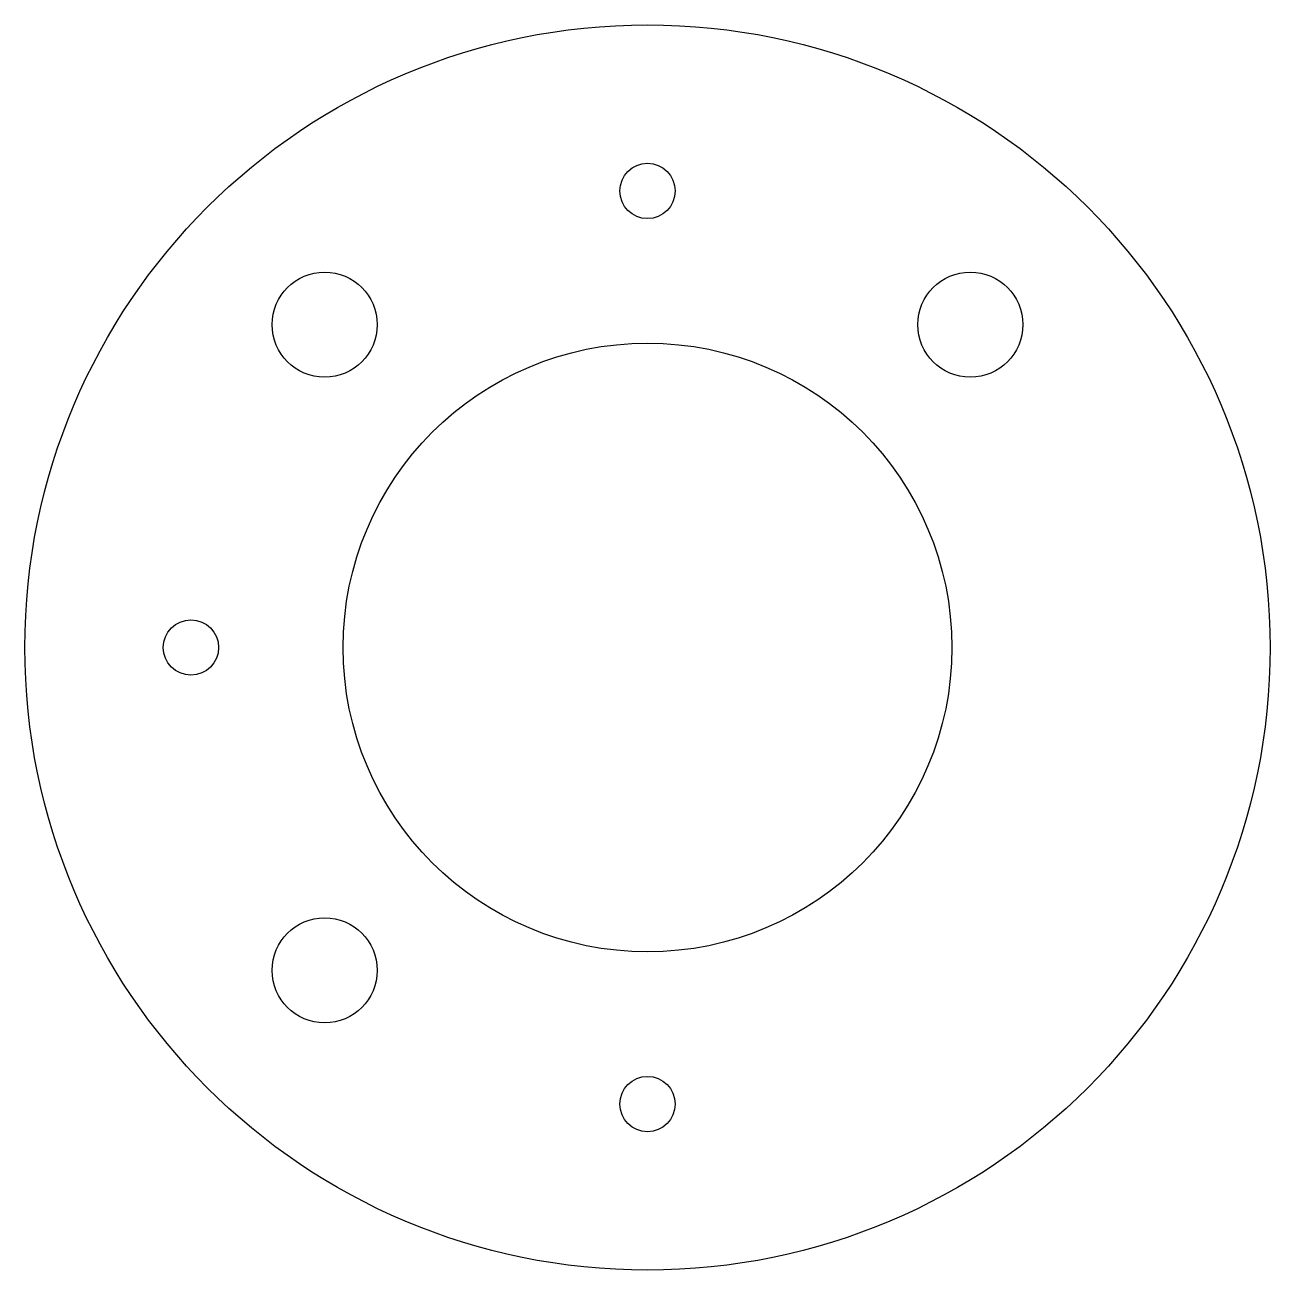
# Model space of a CAD drawing. Header units: millimetres. Extents: x -22.5 to 22.5, y -22.5 to 22.5.
import ezdxf

# ---------------------------------------------------------------- set-up
doc = ezdxf.new("R2010")
doc.units = ezdxf.units.MM

msp = doc.modelspace()

# ---------------------------------------------------------------- linework, layer by layer
at = {"color": 7, "linetype": 'Continuous', "lineweight": 25}
for centre, radius in [((0, 0), 22.5), ((0, 16.5), 1), ((-11.667, 11.667), 1.899), ((11.667, 11.667), 1.899), ((0, 0), 11), ((-16.5, 0), 1), ((-11.667, -11.667), 1.899), ((0, -16.5), 1)]:
    msp.add_circle(centre, radius, dxfattribs=at)

doc.saveas('drawing.dxf')
